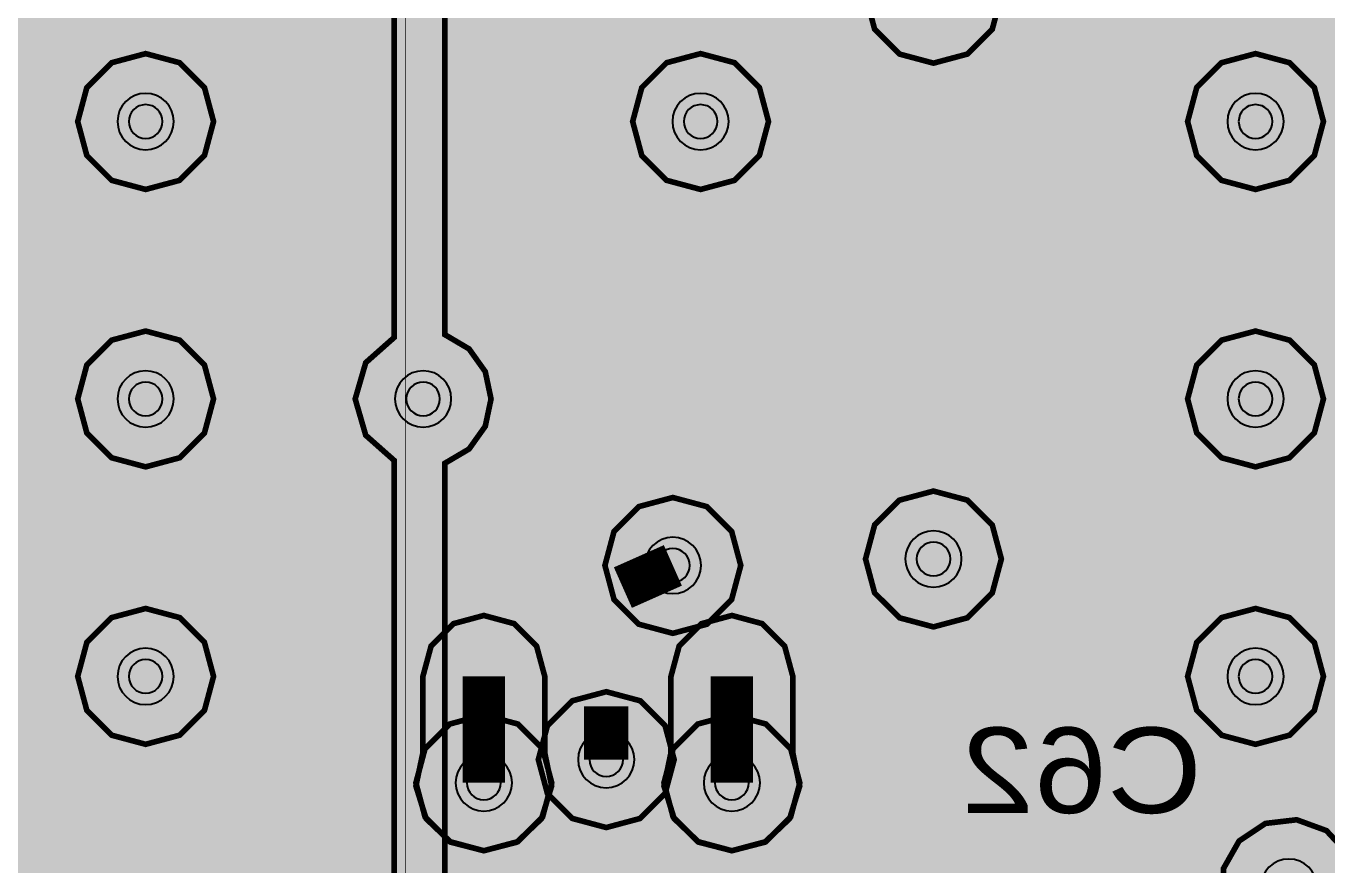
# Model space of a CAD drawing. Header units: millimetres. Extents: x -61 to 56, y -72 to 70.
# Drawn here: x -42.58 to -30.86, y 11.3 to 18.86 of the extents above; entities that cross this region are included whole.
import ezdxf
from ezdxf.enums import TextEntityAlignment as Align

# ---------------------------------------------------------------- set-up
doc = ezdxf.new("R2010")
doc.units = ezdxf.units.MM
doc.header["$MEASUREMENT"] = 0
for name, color, linetype, true_color in [('02GND', 7, 'Continuous', 0x999966), ('03POWER', 7, 'Continuous', 0x008000), ('Bottom-Layer', 7, 'Continuous', 0x0000ff), ('Bottom-Silkscreen-Layer', 7, 'Continuous', 0x66cc33), ('Hole-Layer', 7, 'Continuous', 0x222222), ('Multi-Layer', 7, 'Continuous', 0xc0c0c0), ('Top-Layer', 7, 'Continuous', 0xff0000)]:
    doc.layers.add(name, color=color, linetype=linetype, true_color=true_color)
doc.styles.get("Standard").update_dxf_attribs({"font": 'arial.ttf'})

msp = doc.modelspace()

# ---------------------------------------------------------------- hatches: boundary and pattern name
at = {"layer": '02GND'}
for points in [[(-49.642, 52.153), (49.642, 52.153), (49.642, -62.142), (-49.642, -62.142)], [(-39.065, 12.041), (-38.983, 11.735), (-38.759, 11.511), (-38.453, 11.429), (-38.147, 11.511), (-37.923, 11.735), (-37.841, 12.041), (-37.923, 12.347), (-38.147, 12.571), (-38.453, 12.653), (-38.759, 12.571), (-38.983, 12.347)], [(-36.83, 12.041), (-36.748, 11.735), (-36.524, 11.511), (-36.218, 11.429), (-35.912, 11.511), (-35.688, 11.735), (-35.606, 12.041), (-35.688, 12.347), (-35.912, 12.571), (-36.218, 12.653), (-36.524, 12.571), (-36.748, 12.347)]]:
    msp.add_hatch(color=256, dxfattribs=at).paths.add_polyline_path(points)
at = {"layer": '03POWER'}
for points in [[(48.499, -56.042), (48.581, -56.348), (48.806, -56.572), (49.112, -56.654), (49.418, -56.571), (49.642, -56.346), (49.642, -62.142), (44.192, -62.142), (44.393, -61.957), (44.493, -61.703), (44.472, -61.43), (45.189, -61.704), (45.95, -61.804), (46.713, -61.727), (47.438, -61.475), (48.085, -61.064), (48.62, -60.514), (49.014, -59.855), (49.245, -59.123), (49.302, -58.358), (49.18, -57.601), (48.887, -56.892), (48.438, -56.269), (47.858, -55.767), (47.177, -55.412), (46.434, -55.224), (45.666, -55.212), (44.917, -55.378), (44.226, -55.712), (43.631, -56.196), (43.164, -56.805), (42.849, -57.504), (42.704, -58.258), (42.737, -59.024), (42.946, -59.763), (43.32, -60.433), (43.838, -60.999), (-43.362, -60.999), (-43.621, -61.056), (-43.831, -61.218), (-43.953, -61.453), (-43.964, -61.718), (-43.863, -61.963), (-43.667, -62.142), (-49.642, -62.142), (-49.642, -56.582), (-49.433, -56.797), (-49.148, -56.888), (-48.853, -56.832), (-49.162, -57.541), (-49.298, -58.303), (-49.253, -59.075), (-49.03, -59.816), (-48.641, -60.484), (-48.107, -61.044), (-47.458, -61.464), (-46.728, -61.722), (-45.959, -61.803), (-45.192, -61.703), (-44.469, -61.428), (-43.83, -60.992), (-43.31, -60.419), (-42.937, -59.741), (-42.732, -58.995), (-42.707, -58.222), (-42.861, -57.464), (-43.188, -56.763), (-43.668, -56.157), (-44.277, -55.679), (-44.979, -55.356), (-45.738, -55.205), (-46.511, -55.234), (-47.256, -55.443), (-47.932, -55.818), (-48.502, -56.341), (-48.5, -56.309), (-48.499, -56.277), (-48.499, 51.315), (-19.403, 51.315), (-19.629, 51.144), (-19.755, 50.889), (-19.751, 50.604), (-19.619, 50.352), (-19.388, 50.187), (-19.658, 49.977), (-19.773, 49.655), (-19.698, 49.322), (-19.455, 49.081), (-19.684, 48.858), (-19.769, 48.551), (-19.689, 48.242), (-19.463, 48.016), (-19.155, 47.934), (-18.847, 48.018), (-18.624, 48.246), (-18.545, 48.556), (-18.633, 48.863), (-18.864, 49.083), (-18.625, 49.324), (-18.551, 49.655), (-18.665, 49.975), (-18.931, 50.185), (-18.698, 50.349), (-18.565, 50.601), (-18.56, 50.887), (-18.685, 51.143), (-18.912, 51.315), (48.426, 51.315), (48.499, 51.242)], [(-38.803, 14.921), (-38.586, 15.049), (-38.44, 15.254), (-38.388, 15.5), (-38.44, 15.746), (-38.586, 15.951), (-38.803, 16.079), (-38.803, 28.716), (-36.173, 31.345), (-36.013, 31.073), (-35.739, 30.917), (-35.424, 30.918), (-35.151, 31.076), (-34.993, 31.349), (-34.992, 31.665), (-35.148, 31.939), (-35.42, 32.099), (-33.88, 33.638), (-33.802, 33.755), (-33.775, 33.892), (-33.775, 38.431), (-33.802, 38.568), (-33.88, 38.684), (-34.114, 38.918), (-33.866, 39.163), (-33.791, 39.504), (-33.915, 39.83), (-34.197, 40.035), (-34.545, 40.053), (-34.847, 39.878), (-35.004, 39.567), (-34.966, 39.221), (-38.918, 39.221), (-38.872, 39.515), (-38.972, 39.797), (-39.193, 39.998), (-39.482, 40.07), (-39.771, 39.998), (-39.992, 39.797), (-40.091, 39.515), (-40.046, 39.221), (-43.998, 39.221), (-43.952, 39.515), (-44.052, 39.797), (-44.273, 39.998), (-44.562, 40.07), (-44.851, 39.998), (-45.072, 39.797), (-45.171, 39.515), (-45.126, 39.221), (-46.283, 39.221), (-46.42, 39.193), (-46.536, 39.116), (-47.743, 37.909), (-47.821, 37.792), (-47.848, 37.655), (-47.848, -24.451), (-47.821, -24.588), (-47.743, -24.704), (-46.326, -26.121), (-46.21, -26.198), (-46.073, -26.226), (-40.603, -26.226), (-40.466, -26.198), (-40.35, -26.121), (-38.908, -24.678), (-38.83, -24.562), (-38.803, -24.425), (-38.803, -21.084), (-38.42, -20.934), (-38.109, -20.664), (-37.907, -20.305), (-37.837, -19.9), (-37.907, -19.495), (-38.109, -19.136), (-38.42, -18.866), (-38.803, -18.716)], [(-47.388, -24.408), (-47.388, -21.108), (-45.815, -21.108), (-45.636, -21.06), (-45.505, -20.929), (-45.457, -20.75), (-45.457, -19.05), (-45.505, -18.871), (-45.636, -18.74), (-45.815, -18.692), (-47.388, -18.692), (-47.388, 37.613), (-46.241, 38.761), (-34.607, 38.761), (-34.235, 38.389), (-34.235, 34.967), (-34.579, 34.964), (-34.867, 34.776), (-35.008, 34.463), (-34.958, 34.123), (-34.733, 33.863), (-34.403, 33.766), (-38.87, 29.299), (-38.947, 29.597), (-39.16, 29.819), (-39.454, 29.91), (-39.755, 29.846), (-39.987, 29.645), (-40.091, 29.355), (-40.042, 29.052), (-39.852, 28.81), (-39.568, 28.692), (-39.262, 28.727), (-39.262, 16.053), (-39.517, 15.827), (-39.612, 15.5), (-39.517, 15.173), (-39.262, 14.947), (-39.262, 9.55), (-39.554, 9.586), (-39.829, 9.483), (-40.024, 9.263), (-40.094, 8.978), (-40.024, 8.693), (-39.829, 8.474), (-39.554, 8.37), (-39.262, 8.407), (-39.262, 4.47), (-39.554, 4.506), (-39.829, 4.403), (-40.024, 4.183), (-40.094, 3.898), (-40.024, 3.613), (-39.829, 3.394), (-39.554, 3.29), (-39.262, 3.327), (-39.262, -0.61), (-39.554, -0.574), (-39.829, -0.677), (-40.024, -0.897), (-40.094, -1.182), (-40.024, -1.467), (-39.829, -1.686), (-39.554, -1.79), (-39.262, -1.753), (-39.262, -5.801), (-39.575, -5.673), (-39.909, -5.731), (-40.16, -5.957), (-40.254, -6.282), (-40.16, -6.607), (-39.909, -6.833), (-39.575, -6.891), (-39.262, -6.763), (-39.262, -8.205), (-39.576, -8.073), (-39.911, -8.128), (-40.165, -8.354), (-40.26, -8.681), (-40.165, -9.007), (-39.911, -9.233), (-39.576, -9.289), (-39.262, -9.157), (-39.262, -10.77), (-39.587, -10.739), (-39.881, -10.878), (-40.063, -11.149), (-40.08, -11.474), (-40.536, -11.255), (-41.039, -11.193), (-41.535, -11.296), (-41.971, -11.553), (-42.303, -11.936), (-42.494, -12.405), (-42.524, -12.911), (-42.39, -13.4), (-42.107, -13.82), (-41.704, -14.126), (-41.224, -14.288), (-40.718, -14.287), (-40.238, -14.124), (-39.837, -13.815), (-39.555, -13.394), (-39.424, -12.905), (-39.456, -12.399), (-39.649, -11.931), (-39.454, -11.953), (-39.262, -11.913), (-39.262, -15.85), (-39.369, -15.82), (-39.479, -15.81), (-39.714, -15.333), (-40.095, -14.963), (-40.578, -14.743), (-41.108, -14.698), (-41.621, -14.833), (-42.06, -15.132), (-42.372, -15.562), (-42.522, -16.072), (-42.492, -16.602), (-42.286, -17.091), (-41.927, -17.483), (-41.457, -17.731), (-40.932, -17.808), (-40.411, -17.703), (-39.956, -17.429), (-39.619, -17.019), (-39.439, -17.033), (-39.262, -16.993), (-39.262, -18.712), (-39.654, -18.857), (-39.973, -19.126), (-40.181, -19.489), (-40.253, -19.9), (-40.181, -20.311), (-39.973, -20.674), (-39.654, -20.943), (-39.262, -21.088), (-39.262, -24.383), (-39.619, -24.739), (-39.519, -24.222), (-39.598, -23.702), (-39.845, -23.237), (-40.233, -22.881), (-40.717, -22.674), (-41.242, -22.641), (-41.749, -22.784), (-42.179, -23.088), (-42.483, -23.518), (-42.626, -24.025), (-42.593, -24.55), (-42.387, -25.035), (-42.031, -25.423), (-41.566, -25.67), (-41.045, -25.748), (-40.528, -25.648), (-40.645, -25.766), (-46.031, -25.766)], [(-35.014, 19.138), (-34.932, 18.832), (-34.708, 18.608), (-34.402, 18.526), (-34.096, 18.608), (-33.872, 18.832), (-33.79, 19.138), (-33.872, 19.444), (-34.096, 19.668), (-34.402, 19.75), (-34.708, 19.668), (-34.932, 19.444)], [(-42.112, 18), (-42.03, 17.694), (-41.806, 17.47), (-41.5, 17.388), (-41.194, 17.47), (-40.97, 17.694), (-40.888, 18), (-40.97, 18.306), (-41.194, 18.53), (-41.5, 18.612), (-41.806, 18.53), (-42.03, 18.306)], [(-37.112, 18), (-37.03, 17.694), (-36.806, 17.47), (-36.5, 17.388), (-36.194, 17.47), (-35.97, 17.694), (-35.888, 18), (-35.97, 18.306), (-36.194, 18.53), (-36.5, 18.612), (-36.806, 18.53), (-37.03, 18.306)], [(-32.112, 18), (-32.03, 17.694), (-31.806, 17.47), (-31.5, 17.388), (-31.194, 17.47), (-30.97, 17.694), (-30.888, 18), (-30.97, 18.306), (-31.194, 18.53), (-31.5, 18.612), (-31.806, 18.53), (-32.03, 18.306)], [(-42.112, 15.5), (-42.03, 15.194), (-41.806, 14.97), (-41.5, 14.888), (-41.194, 14.97), (-40.97, 15.194), (-40.888, 15.5), (-40.97, 15.806), (-41.194, 16.03), (-41.5, 16.112), (-41.806, 16.03), (-42.03, 15.806)], [(-32.112, 15.5), (-32.03, 15.194), (-31.806, 14.97), (-31.5, 14.888), (-31.194, 14.97), (-30.97, 15.194), (-30.888, 15.5), (-30.97, 15.806), (-31.194, 16.03), (-31.5, 16.112), (-31.806, 16.03), (-32.03, 15.806)], [(-35.014, 14.058), (-34.932, 13.752), (-34.708, 13.528), (-34.402, 13.446), (-34.096, 13.528), (-33.872, 13.752), (-33.79, 14.058), (-33.872, 14.364), (-34.096, 14.588), (-34.402, 14.67), (-34.708, 14.588), (-34.932, 14.364)], [(-37.362, 14), (-37.28, 13.694), (-37.056, 13.47), (-36.75, 13.388), (-36.444, 13.47), (-36.22, 13.694), (-36.138, 14), (-36.22, 14.306), (-36.444, 14.53), (-36.75, 14.612), (-37.056, 14.53), (-37.28, 14.306)], [(-42.112, 13), (-42.03, 12.694), (-41.806, 12.47), (-41.5, 12.388), (-41.194, 12.47), (-40.97, 12.694), (-40.888, 13), (-40.97, 13.306), (-41.194, 13.53), (-41.5, 13.612), (-41.806, 13.53), (-42.03, 13.306)], [(-32.112, 13), (-32.03, 12.694), (-31.806, 12.47), (-31.5, 12.388), (-31.194, 12.47), (-30.97, 12.694), (-30.888, 13), (-30.97, 13.306), (-31.194, 13.53), (-31.5, 13.612), (-31.806, 13.53), (-32.03, 13.306)], [(-37.962, 12.25), (-37.88, 11.944), (-37.656, 11.72), (-37.35, 11.638), (-37.044, 11.72), (-36.82, 11.944), (-36.738, 12.25), (-36.82, 12.556), (-37.044, 12.78), (-37.35, 12.862), (-37.656, 12.78), (-37.88, 12.556)], [(-31.372, 9.642), (-31.089, 9.675), (-30.852, 9.833), (-30.712, 10.08), (-30.699, 10.364), (-30.815, 10.624), (-30.642, 10.849), (-30.589, 11.129), (-30.668, 11.402), (-30.861, 11.61), (-31.129, 11.708), (-31.411, 11.675), (-31.648, 11.517), (-31.788, 11.27), (-31.801, 10.986), (-31.685, 10.726), (-31.858, 10.501), (-31.912, 10.221), (-31.833, 9.948), (-31.639, 9.74)]]:
    msp.add_hatch(color=256, dxfattribs=at).paths.add_polyline_path(points)
at = {"layer": 'Bottom-Layer'}
for points in [[(-49.642, -62.142), (-49.642, 52.153), (49.642, 52.153), (49.642, -62.142)], [(-39.065, 12.041), (-38.983, 11.735), (-38.759, 11.511), (-38.453, 11.429), (-38.147, 11.511), (-37.923, 11.735), (-37.841, 12.041), (-37.923, 12.347), (-38.147, 12.571), (-38.453, 12.653), (-38.759, 12.571), (-38.983, 12.347)], [(-36.83, 12.041), (-36.748, 11.735), (-36.524, 11.511), (-36.218, 11.429), (-35.912, 11.511), (-35.688, 11.735), (-35.606, 12.041), (-35.688, 12.347), (-35.912, 12.571), (-36.218, 12.653), (-36.524, 12.571), (-36.748, 12.347)]]:
    msp.add_hatch(color=256, dxfattribs=at).paths.add_polyline_path(points)
at = {"layer": 'Top-Layer'}
for points in [[(-49.642, -62.142), (-49.642, 52.153), (49.642, 52.153), (49.642, -62.142)], [(-38.453, 11.429), (-38.156, 11.506), (-37.933, 11.718), (-37.842, 12.012), (-37.904, 12.312), (-37.904, 13), (-37.978, 13.274), (-38.179, 13.475), (-38.453, 13.549), (-38.727, 13.475), (-38.928, 13.274), (-39.002, 13), (-39.002, 12.312), (-39.065, 12.012), (-38.973, 11.718), (-38.751, 11.506)], [(-36.218, 11.429), (-35.921, 11.506), (-35.698, 11.718), (-35.607, 12.012), (-35.669, 12.312), (-35.669, 13), (-35.743, 13.274), (-35.944, 13.475), (-36.218, 13.549), (-36.492, 13.475), (-36.693, 13.274), (-36.767, 13), (-36.767, 12.312), (-36.83, 12.012), (-36.738, 11.718), (-36.516, 11.506)]]:
    msp.add_hatch(color=256, dxfattribs=at).paths.add_polyline_path(points)

# ---------------------------------------------------------------- linework, layer by layer
at = {"layer": '02GND', "const_width": 0.0508}
for points in [[(-39.065, 12.041), (-38.983, 11.735), (-38.759, 11.511), (-38.453, 11.429), (-38.147, 11.511), (-37.923, 11.735), (-37.841, 12.041), (-37.923, 12.347), (-38.147, 12.571), (-38.453, 12.653), (-38.759, 12.571), (-38.983, 12.347)], [(-36.83, 12.041), (-36.748, 11.735), (-36.524, 11.511), (-36.218, 11.429), (-35.912, 11.511), (-35.688, 11.735), (-35.606, 12.041), (-35.688, 12.347), (-35.912, 12.571), (-36.218, 12.653), (-36.524, 12.571), (-36.748, 12.347)]]:
    msp.add_lwpolyline(points, close=True, dxfattribs=at)
at = {"layer": '03POWER'}
for points, const_width in [([(-40.603, -25.867), (-46.073, -25.867), (-47.49, -24.451), (-47.49, 37.655), (-46.283, 38.862), (-34.565, 38.862), (-34.133, 38.431), (-34.133, 33.892), (-39.161, 28.864), (-39.161, -24.425)], 0.00508), ([(-35.014, 19.138), (-34.932, 18.832), (-34.708, 18.608), (-34.402, 18.526), (-34.096, 18.608), (-33.872, 18.832), (-33.79, 19.138), (-33.872, 19.444), (-34.096, 19.668), (-34.402, 19.75), (-34.708, 19.668), (-34.932, 19.444)], 0.0508), ([(-42.112, 18), (-42.03, 17.694), (-41.806, 17.47), (-41.5, 17.388), (-41.194, 17.47), (-40.97, 17.694), (-40.888, 18), (-40.97, 18.306), (-41.194, 18.53), (-41.5, 18.612), (-41.806, 18.53), (-42.03, 18.306)], 0.0508), ([(-37.112, 18), (-37.03, 17.694), (-36.806, 17.47), (-36.5, 17.388), (-36.194, 17.47), (-35.97, 17.694), (-35.888, 18), (-35.97, 18.306), (-36.194, 18.53), (-36.5, 18.612), (-36.806, 18.53), (-37.03, 18.306)], 0.0508), ([(-32.112, 18), (-32.03, 17.694), (-31.806, 17.47), (-31.5, 17.388), (-31.194, 17.47), (-30.97, 17.694), (-30.888, 18), (-30.97, 18.306), (-31.194, 18.53), (-31.5, 18.612), (-31.806, 18.53), (-32.03, 18.306)], 0.0508), ([(-42.112, 15.5), (-42.03, 15.194), (-41.806, 14.97), (-41.5, 14.888), (-41.194, 14.97), (-40.97, 15.194), (-40.888, 15.5), (-40.97, 15.806), (-41.194, 16.03), (-41.5, 16.112), (-41.806, 16.03), (-42.03, 15.806)], 0.0508), ([(-32.112, 15.5), (-32.03, 15.194), (-31.806, 14.97), (-31.5, 14.888), (-31.194, 14.97), (-30.97, 15.194), (-30.888, 15.5), (-30.97, 15.806), (-31.194, 16.03), (-31.5, 16.112), (-31.806, 16.03), (-32.03, 15.806)], 0.0508), ([(-35.014, 14.058), (-34.932, 13.752), (-34.708, 13.528), (-34.402, 13.446), (-34.096, 13.528), (-33.872, 13.752), (-33.79, 14.058), (-33.872, 14.364), (-34.096, 14.588), (-34.402, 14.67), (-34.708, 14.588), (-34.932, 14.364)], 0.0508), ([(-37.362, 14), (-37.28, 13.694), (-37.056, 13.47), (-36.75, 13.388), (-36.444, 13.47), (-36.22, 13.694), (-36.138, 14), (-36.22, 14.306), (-36.444, 14.53), (-36.75, 14.612), (-37.056, 14.53), (-37.28, 14.306)], 0.0508), ([(-42.112, 13), (-42.03, 12.694), (-41.806, 12.47), (-41.5, 12.388), (-41.194, 12.47), (-40.97, 12.694), (-40.888, 13), (-40.97, 13.306), (-41.194, 13.53), (-41.5, 13.612), (-41.806, 13.53), (-42.03, 13.306)], 0.0508), ([(-32.112, 13), (-32.03, 12.694), (-31.806, 12.47), (-31.5, 12.388), (-31.194, 12.47), (-30.97, 12.694), (-30.888, 13), (-30.97, 13.306), (-31.194, 13.53), (-31.5, 13.612), (-31.806, 13.53), (-32.03, 13.306)], 0.0508), ([(-37.962, 12.25), (-37.88, 11.944), (-37.656, 11.72), (-37.35, 11.638), (-37.044, 11.72), (-36.82, 11.944), (-36.738, 12.25), (-36.82, 12.556), (-37.044, 12.78), (-37.35, 12.862), (-37.656, 12.78), (-37.88, 12.556)], 0.0508), ([(-31.372, 9.642), (-31.089, 9.675), (-30.852, 9.833), (-30.712, 10.08), (-30.699, 10.364), (-30.815, 10.624), (-30.642, 10.849), (-30.589, 11.129), (-30.668, 11.402), (-30.861, 11.61), (-31.129, 11.708), (-31.411, 11.675), (-31.648, 11.517), (-31.788, 11.27), (-31.801, 10.986), (-31.685, 10.726), (-31.858, 10.501), (-31.912, 10.221), (-31.833, 9.948), (-31.639, 9.74)], 0.0508)]:
    msp.add_lwpolyline(points, close=True, dxfattribs=dict(at, const_width=const_width))
at = {"layer": '03POWER', "const_width": 0.0508}
for points in [[(-39.262, 28.727), (-39.262, 16.053), (-39.517, 15.827), (-39.612, 15.5), (-39.517, 15.173), (-39.262, 14.947), (-39.262, 9.55)], [(-38.803, -18.716), (-38.803, 14.921), (-38.586, 15.049), (-38.44, 15.254), (-38.388, 15.5), (-38.44, 15.746), (-38.586, 15.951), (-38.803, 16.079), (-38.803, 28.716)]]:
    msp.add_lwpolyline(points, dxfattribs=at)
at = {"layer": 'Bottom-Layer', "const_width": 0.4}
for points in [[(-37.2, 13.8), (-36.75, 14)], [(-37.35, 12.73), (-37.35, 12.25)]]:
    msp.add_lwpolyline(points, dxfattribs=at)
at = {"layer": 'Bottom-Layer', "const_width": 0.0508}
for points in [[(-39.065, 12.041), (-38.983, 11.735), (-38.759, 11.511), (-38.453, 11.429), (-38.147, 11.511), (-37.923, 11.735), (-37.841, 12.041), (-37.923, 12.347), (-38.147, 12.571), (-38.453, 12.653), (-38.759, 12.571), (-38.983, 12.347)], [(-36.83, 12.041), (-36.748, 11.735), (-36.524, 11.511), (-36.218, 11.429), (-35.912, 11.511), (-35.688, 11.735), (-35.606, 12.041), (-35.688, 12.347), (-35.912, 12.571), (-36.218, 12.653), (-36.524, 12.571), (-36.748, 12.347)]]:
    msp.add_lwpolyline(points, close=True, dxfattribs=at)
at = {"layer": 'Hole-Layer'}
for points in [[(-41.652, 18, 1), (-41.348, 18), (-41.348, 18, 1), (-41.652, 18)], [(-36.652, 18, 1), (-36.348, 18), (-36.348, 18, 1), (-36.652, 18)], [(-31.652, 18, 1), (-31.348, 18), (-31.348, 18, 1), (-31.652, 18)], [(-41.652, 15.5, 1), (-41.348, 15.5), (-41.348, 15.5, 1), (-41.652, 15.5)], [(-39.152, 15.5, 1), (-38.848, 15.5), (-38.848, 15.5, 1), (-39.152, 15.5)], [(-31.652, 15.5, 1), (-31.348, 15.5), (-31.348, 15.5, 1), (-31.652, 15.5)], [(-36.902, 14, 1), (-36.598, 14), (-36.598, 14, 1), (-36.902, 14)], [(-41.652, 13, 1), (-41.348, 13), (-41.348, 13, 1), (-41.652, 13)], [(-31.652, 13, 1), (-31.348, 13), (-31.348, 13, 1), (-31.652, 13)], [(-37.502, 12.25, 1), (-37.198, 12.25), (-37.198, 12.25, 1), (-37.502, 12.25)]]:
    msp.add_lwpolyline(points, format="xyb", dxfattribs=at)
for points in [[(-34.554, 14.058, 1), (-34.249, 14.058, 1)], [(-38.606, 12.041, 1), (-38.301, 12.041, 1)], [(-36.371, 12.041, 1), (-36.066, 12.041, 1)]]:
    msp.add_lwpolyline(points, format="xyb", close=True, dxfattribs=at)
at = {"layer": 'Multi-Layer'}
for points in [[(-41.754, 18, 1), (-41.246, 18, 1)], [(-36.754, 18, 1), (-36.246, 18, 1)], [(-31.754, 18, 1), (-31.246, 18, 1)], [(-41.754, 15.5, 1), (-41.246, 15.5, 1)], [(-39.254, 15.5, 1), (-38.746, 15.5, 1)], [(-31.754, 15.5, 1), (-31.246, 15.5, 1)], [(-34.656, 14.058, 1), (-34.148, 14.058, 1)], [(-37.004, 14, 1), (-36.496, 14, 1)], [(-41.754, 13, 1), (-41.246, 13, 1)], [(-31.754, 13, 1), (-31.246, 13, 1)], [(-37.604, 12.25, 1), (-37.096, 12.25, 1)], [(-38.707, 12.041, 1), (-38.199, 12.041, 1)], [(-36.472, 12.041, 1), (-35.964, 12.041, 1)], [(-31.454, 11.1, 1), (-30.946, 11.1, 1)]]:
    msp.add_lwpolyline(points, format="xyb", close=True, dxfattribs=at)
at = {"layer": 'Top-Layer', "const_width": 0.0508}
for points in [[(-38.453, 11.429), (-38.156, 11.506), (-37.933, 11.718), (-37.842, 12.012), (-37.904, 12.312), (-37.904, 13), (-37.978, 13.274), (-38.179, 13.475), (-38.453, 13.549), (-38.727, 13.475), (-38.928, 13.274), (-39.002, 13), (-39.002, 12.312), (-39.065, 12.012), (-38.973, 11.718), (-38.751, 11.506)], [(-36.218, 11.429), (-35.921, 11.506), (-35.698, 11.718), (-35.607, 12.012), (-35.669, 12.312), (-35.669, 13), (-35.743, 13.274), (-35.944, 13.475), (-36.218, 13.549), (-36.492, 13.475), (-36.693, 13.274), (-36.767, 13), (-36.767, 12.312), (-36.83, 12.012), (-36.738, 11.718), (-36.516, 11.506)]]:
    msp.add_lwpolyline(points, close=True, dxfattribs=at)
at = {"layer": 'Top-Layer', "const_width": 0.381}
for points in [[(-38.453, 13), (-38.453, 12.041)], [(-36.218, 13), (-36.218, 12.041)]]:
    msp.add_lwpolyline(points, dxfattribs=at)

# ---------------------------------------------------------------- texts
at = {"layer": 'Bottom-Silkscreen-Layer', "text_generation_flag": 2, "width": 1.1}
msp.add_text('C62', height=0.77, dxfattribs=at).set_placement((-33.066, 12.154), align=Align.MIDDLE_CENTER)

doc.saveas('drawing.dxf')
